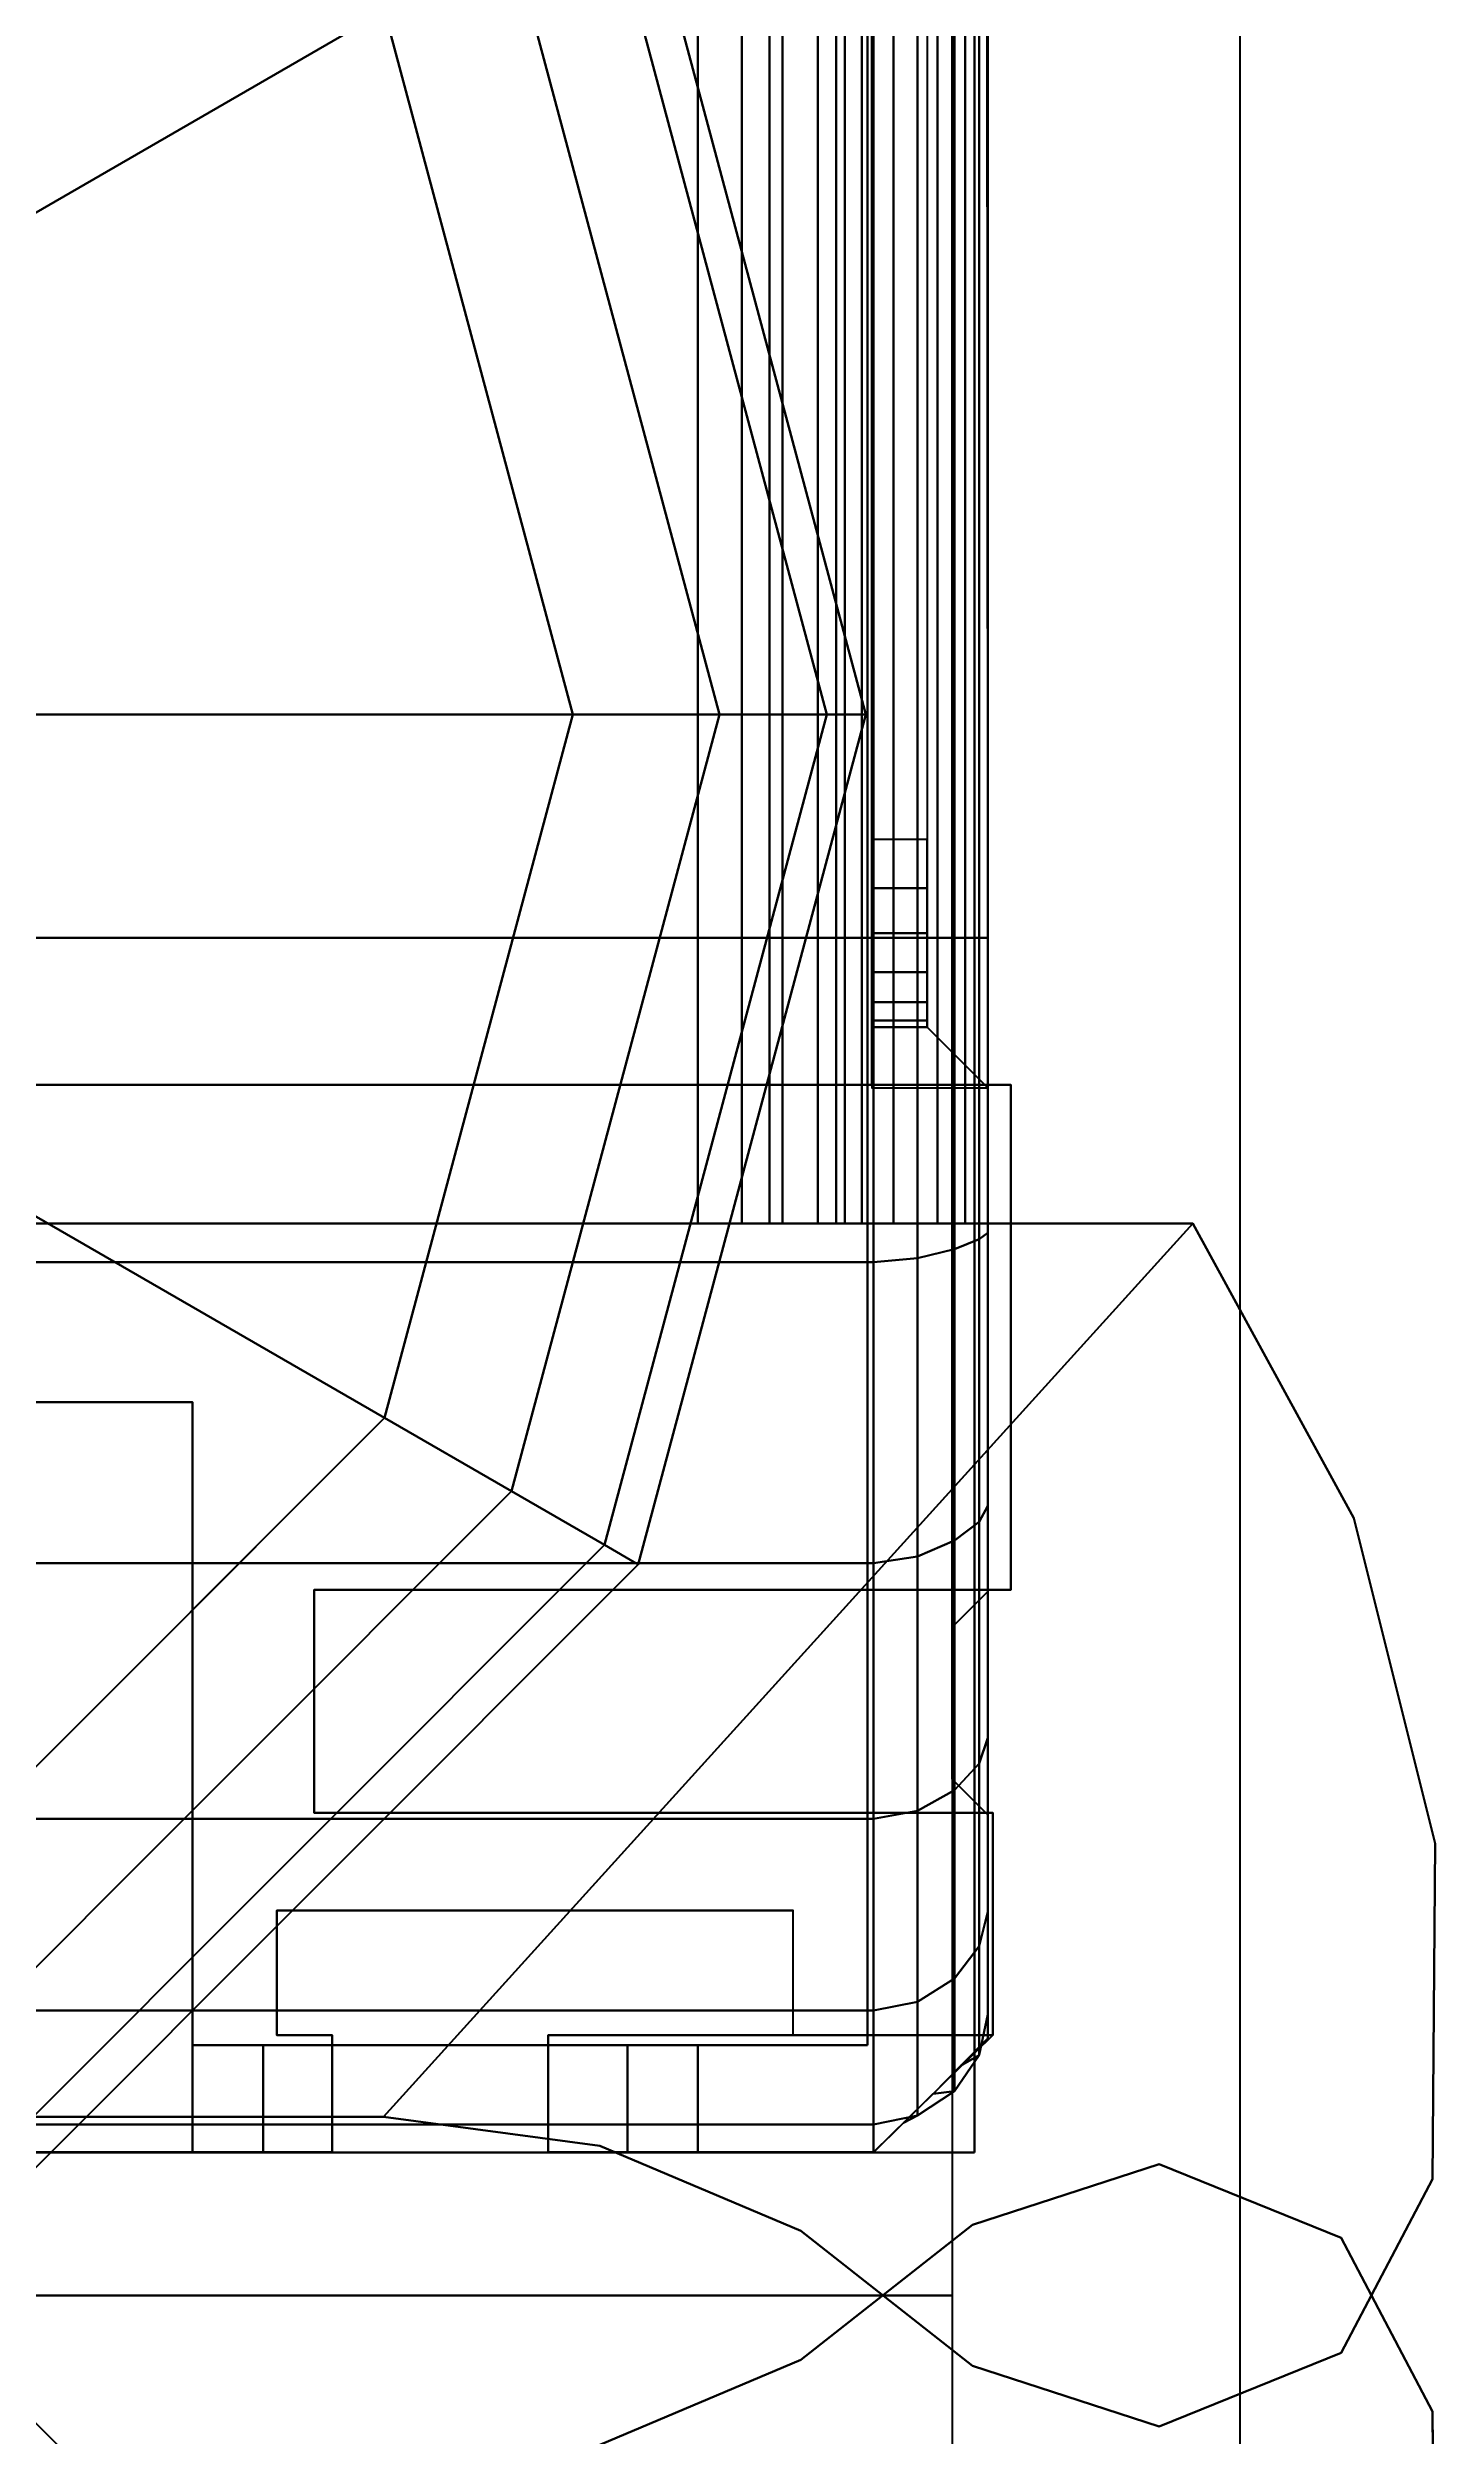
# Model space of a CAD drawing. Extents: x -170 to 1783, y -20 to 1205.
# Drawn here: x 217.832 to 218.61, y 1140.713 to 1142.048 of the extents above; entities that cross this region are included whole.
import ezdxf
from ezdxf.enums import TextEntityAlignment as Align

# ---------------------------------------------------------------- set-up
doc = ezdxf.new("R2010")
doc.units = 0
doc.header["$LTSCALE"] = 96
doc.header["$MEASUREMENT"] = 0
for name, color, linetype in [('A-FURN-3-PANEL-GLIDE', 7, 'Continuous'), ('A-FURN-3-PANEL-RACE', 7, 'Continuous'), ('A-FURN-3-PANEL-SIDE1', 7, 'Continuous'), ('A-FURN-3-PANEL-TOPCAP', 7, 'Continuous'), ('A-FURN-3-PANEL-TRIM', 7, 'Continuous'), ('A-FURN-P-PNLS', 7, 'Continuous'), ('A-WALL-EXIST_A', 7, 'Continuous'), ('I-E-WALL-DMSE_A', 7, 'Continuous'), ('MAIN_PANEL', 7, 'Continuous')]:
    doc.layers.add(name, color=color, linetype=linetype)

# ---------------------------------------------------------------- blocks, each defined once
blk = doc.blocks.new('EC-EFN-456')
at = {"layer": 'A-FURN-3-PANEL-GLIDE', "color": 20, "linetype": 'Continuous', "invisible_edges": 12}
for points in [[(0.885, 1), (0.203, 0.6063), (0.4912, 0.318)], [(0.885, 1), (0.4912, 0.318), (0.885, 0.2125)], [(0.885, 1), (0.885, 0.2125), (1.2787, 0.318)], [(0.885, 1), (1.2787, 0.318), (1.567, 0.6063)]]:
    blk.add_3dface(points, dxfattribs=at)
at = {"layer": 'A-FURN-3-PANEL-GLIDE', "color": 20, "linetype": 'Continuous'}
for points in [[(0.7837, 0.8246, 0.3285), (0.4912, 0.318, 0.3285), (0.203, 0.6063, 0.3285), (0.7096, 0.8988, 0.3285)], [(1.0604, 0.8988, 0.3285), (1.567, 0.6063, 0.3285), (1.2787, 0.318, 0.3285), (0.9862, 0.8246, 0.3285)], [(0.885, 0.7975, 0.3285), (0.885, 0.2125, 0.3285), (0.4912, 0.318, 0.3285), (0.7837, 0.8246, 0.3285)], [(0.9862, 0.8246, 0.3285), (1.2787, 0.318, 0.3285), (0.885, 0.2125, 0.3285), (0.885, 0.7975, 0.3285)], [(0.4912, 0.318, 0.3285), (0.4502, 0.2469, 0.3065), (0.1319, 0.5652, 0.3065), (0.203, 0.6063, 0.3285)], [(0.4502, 0.2469, 0.022), (0.4912, 0.318), (0.203, 0.6063), (0.1319, 0.5652, 0.022)], [(0.4502, 0.2469, 0.3065), (0.4201, 0.1948, 0.2464), (0.0798, 0.5351, 0.2464), (0.1319, 0.5652, 0.3065)], [(0.4201, 0.1948, 0.0821), (0.4502, 0.2469, 0.022), (0.1319, 0.5652, 0.022), (0.0798, 0.5351, 0.0821)], [(0.4201, 0.1948, 0.2464), (0.4091, 0.1758, 0.1642), (0.0608, 0.5241, 0.1642), (0.0798, 0.5351, 0.2464)], [(0.4091, 0.1758, 0.1642), (0.4201, 0.1948, 0.0821), (0.0798, 0.5351, 0.0821), (0.0608, 0.5241, 0.1642)], [(0.885, 0.2125, 0.3285), (0.885, 0.1304, 0.3065), (0.4502, 0.2469, 0.3065), (0.4912, 0.318, 0.3285)], [(0.885, 0.1304, 0.022), (0.885, 0.2125), (0.4912, 0.318), (0.4502, 0.2469, 0.022)], [(1.2787, 0.318, 0.3285), (1.3198, 0.2469, 0.3065), (0.885, 0.1304, 0.3065), (0.885, 0.2125, 0.3285)], [(1.3198, 0.2469, 0.022), (1.2787, 0.318), (0.885, 0.2125), (0.885, 0.1304, 0.022)], [(0.885, 0.1304, 0.3065), (0.885, 0.0703, 0.2464), (0.4201, 0.1948, 0.2464), (0.4502, 0.2469, 0.3065)], [(0.885, 0.0703, 0.0821), (0.885, 0.1304, 0.022), (0.4502, 0.2469, 0.022), (0.4201, 0.1948, 0.0821)], [(1.3198, 0.2469, 0.3065), (1.3499, 0.1948, 0.2464), (0.885, 0.0703, 0.2464), (0.885, 0.1304, 0.3065)], [(1.3499, 0.1948, 0.0821), (1.3198, 0.2469, 0.022), (0.885, 0.1304, 0.022), (0.885, 0.0703, 0.0821)], [(0.885, 0.0703, 0.2464), (0.885, 0.0483, 0.1642), (0.4091, 0.1758, 0.1642), (0.4201, 0.1948, 0.2464)], [(0.885, 0.0483, 0.1642), (0.885, 0.0703, 0.0821), (0.4201, 0.1948, 0.0821), (0.4091, 0.1758, 0.1642)], [(1.3499, 0.1948, 0.2464), (1.3609, 0.1758, 0.1642), (0.885, 0.0483, 0.1642), (0.885, 0.0703, 0.2464)], [(1.3609, 0.1758, 0.1642), (1.3499, 0.1948, 0.0821), (0.885, 0.0703, 0.0821), (0.885, 0.0483, 0.1642)]]:
    blk.add_3dface(points, dxfattribs=at)
at = {"layer": 'A-FURN-3-PANEL-RACE', "color": 40, "linetype": 'Continuous'}
for points, invisible_edges in [([(0.5, 0.7375, 0.4563), (2.098, 0.7375, 0.4563), (47.5, 0.4255, 0.4563), (0.5, 0.4255, 0.4563)], 6), ([(0.5, 0.7375, 0.3963), (0.5, 0.4255, 0.3963), (47.5, 0.4255, 0.3963), (2.098, 0.7375, 0.3963)], 6), ([(0.5, 0.4255, 0.3963), (0.08, 0.4255, 0.3963), (0.08, -0.0125, 0.3963), (47.92, -0.0125, 0.3963)], 8), ([(0.08, 0.386, 1.7894), (0.08, 0.1819, 1.4986), (0.08, 0.4255, 0.3963), (0.08, 0.4255, 1.7894)], 2), ([(0.08, 0.4255, 0.3963), (0.14, 0.4255, 0.4563), (0.14, 0.4255, 1.7894), (0.08, 0.4255, 1.7894)], 1), ([(0.08, 0.1819, 1.4986), (0.08, 0.1425, 1.4986), (0.08, -0.0125, 0.3963), (0.08, 0.4255, 0.3963)], 10), ([(0.5, 0.4255, 0.3963), (0.5, 0.4255, 0.4563), (0.14, 0.4255, 0.4563), (0.08, 0.4255, 0.3963)], 4), ([(0.08, 0.4255, 3.245), (0.08, 0.4255, 3.515), (0.08, -0.0125, 3.515), (0.08, 0.1425, 3.1951)], 4), ([(0.14, 0.4255, 3.515), (0.14, 0.0475, 3.515), (0.08, -0.0125, 3.515), (0.08, 0.4255, 3.515)], 2), ([(0.5, 0.4255, 0.4563), (47.86, 0.0475, 0.4563), (0.14, 0.0475, 0.4563), (0.14, 0.4255, 0.4563)], 1), ([(0.14, 0.4255, 1.7894), (0.14, 0.4255, 0.4563), (0.14, 0.1819, 1.4986), (0.14, 0.386, 1.7894)], 2), ([(0.14, 0.4255, 0.4563), (0.14, 0.0475, 0.4563), (0.14, 0.1425, 1.4986), (0.14, 0.1819, 1.4986)], 10), ([(0.14, 0.1425, 3.1951), (0.14, 0.0475, 3.515), (0.14, 0.4255, 3.515), (0.14, 0.4255, 3.245)], 1), ([(47.5, 0.4255, 0.3963), (0.5, 0.4255, 0.3963), (47.92, -0.0125, 0.3963), (47.92, 0.4255, 0.3963)], 3), ([(47.5, 0.4255, 0.4563), (47.86, 0.4255, 0.4563), (47.86, 0.0475, 0.4563), (0.5, 0.4255, 0.4563)], 12), ([(0.08, 0.1425, 3.1951), (0.08, -0.0125, 3.515), (0.08, -0.0125, 0.3963), (0.08, 0.1425, 1.4986)], 5), ([(0.14, 0.0475, 0.4563), (0.14, 0.0475, 3.515), (0.14, 0.1425, 3.1951), (0.14, 0.1425, 1.4986)], 10), ([(0.6, 0.1425, 4.1797), (0.6, 0.1425, 4.2397), (0.6, 0.1024, 4.2344), (0.6, 0.1179, 4.1764)], 4), ([(0.6, 0.1179, 4.1764), (0.6, 0.1024, 4.2344), (0.6, 0.065, 4.2189), (0.6, 0.095, 4.1669)], 5), ([(0.6, 0.095, 4.1669), (0.6, 0.065, 4.2189), (0.6, 0.0329, 4.1943), (0.6, 0.0753, 4.1519)], 5), ([(0.6, 0.0753, 4.1519), (0.6, 0.0329, 4.1943), (0.6, 0.0082, 4.1622), (0.6, 0.0602, 4.1322)], 5), ([(0.6, 0.0602, 4.1322), (0.6, 0.0082, 4.1622), (0.6, -0.0072, 4.1248), (0.6, 0.0507, 4.1093)], 5), ([(0.14, 0.0475, 3.515), (0.6, 0.0475, 3.515), (0.6, -0.0125, 3.515), (0.08, -0.0125, 3.515)], 8), ([(0.14, 0.0475, 0.4563), (47.86, 0.0475, 0.4563), (47.86, 0.0475, 3.515), (0.14, 0.0475, 3.515)], 4), ([(0.6, 0.0507, 4.1093), (0.6, -0.0072, 4.1248), (0.6, -0.0125, 4.0847), (0.6, 0.0475, 4.0847)], 5), ([(0.6, 0.0475, 3.515), (47.4, 0.0475, 3.515), (47.4, 0.0475, 4.0847), (0.6, 0.0475, 4.0847)], 1), ([(0.6, 0.0475, 3.515), (0.6, 0.0475, 4.0847), (0.6, -0.0125, 4.0847), (0.6, -0.0125, 3.515)], 2), ([(47.92, -0.0125, 3.515), (47.92, -0.0125, 0.3963), (0.08, -0.0125, 0.3963), (0.08, -0.0125, 3.515)], 8), ([(47.4, -0.0125, 4.0847), (47.4, -0.0125, 3.515), (0.6, -0.0125, 3.515), (0.6, -0.0125, 4.0847)], 2)]:
    blk.add_3dface(points, dxfattribs=dict(at, invisible_edges=invisible_edges))
for points in [[(0.5, 0.7375, 0.3963), (0.5, 0.7375, 0.4563), (0.5, 0.4255, 0.4563), (0.5, 0.4255, 0.3963)], [(0.08, 0.4255, 1.7894), (0.14, 0.4255, 1.7894), (0.14, 0.386, 1.7894), (0.08, 0.386, 1.7894)], [(0.14, 0.4255, 3.245), (0.14, 0.4255, 3.515), (0.08, 0.4255, 3.515), (0.08, 0.4255, 3.245)], [(0.14, 0.1425, 3.1951), (0.14, 0.4255, 3.245), (0.08, 0.4255, 3.245), (0.08, 0.1425, 3.1951)], [(0.08, 0.386, 1.7894), (0.14, 0.386, 1.7894), (0.14, 0.1819, 1.4986), (0.08, 0.1819, 1.4986)], [(0.08, 0.1819, 1.4986), (0.14, 0.1819, 1.4986), (0.14, 0.1425, 1.4986), (0.08, 0.1425, 1.4986)], [(0.14, 0.1425, 1.4986), (0.14, 0.1425, 3.1951), (0.08, 0.1425, 3.1951), (0.08, 0.1425, 1.4986)], [(47.4, 0.1425, 4.1797), (47.4, 0.1425, 4.2397), (0.6, 0.1425, 4.2397), (0.6, 0.1425, 4.1797)], [(47.4, 0.1425, 4.2397), (47.4, 0.1024, 4.2344), (0.6, 0.1024, 4.2344), (0.6, 0.1425, 4.2397)], [(0.6, 0.1425, 4.1797), (0.6, 0.1179, 4.1764), (47.4, 0.1179, 4.1764), (47.4, 0.1425, 4.1797)], [(0.6, 0.1179, 4.1764), (0.6, 0.095, 4.1669), (47.4, 0.095, 4.1669), (47.4, 0.1179, 4.1764)], [(47.4, 0.1024, 4.2344), (47.4, 0.065, 4.2189), (0.6, 0.065, 4.2189), (0.6, 0.1024, 4.2344)], [(0.6, 0.095, 4.1669), (0.6, 0.0753, 4.1519), (47.4, 0.0753, 4.1519), (47.4, 0.095, 4.1669)], [(0.6, 0.0753, 4.1519), (0.6, 0.0602, 4.1322), (47.4, 0.0602, 4.1322), (47.4, 0.0753, 4.1519)], [(47.4, 0.065, 4.2189), (47.4, 0.0329, 4.1943), (0.6, 0.0329, 4.1943), (0.6, 0.065, 4.2189)], [(0.6, 0.0602, 4.1322), (0.6, 0.0507, 4.1093), (47.4, 0.0507, 4.1093), (47.4, 0.0602, 4.1322)], [(0.6, 0.0507, 4.1093), (0.6, 0.0475, 4.0847), (47.4, 0.0475, 4.0847), (47.4, 0.0507, 4.1093)], [(47.4, 0.0329, 4.1943), (47.4, 0.0082, 4.1622), (0.6, 0.0082, 4.1622), (0.6, 0.0329, 4.1943)], [(47.4, 0.0082, 4.1622), (47.4, -0.0072, 4.1248), (0.6, -0.0072, 4.1248), (0.6, 0.0082, 4.1622)], [(47.4, -0.0072, 4.1248), (47.4, -0.0125, 4.0847), (0.6, -0.0125, 4.0847), (0.6, -0.0072, 4.1248)]]:
    blk.add_3dface(points, dxfattribs=at)
at = {"layer": 'A-FURN-3-PANEL-SIDE1', "color": 7, "linetype": 'Continuous'}
for points in [[(47.3224, 1.955, 55.7401), (47.3228, 0.045, 55.7401), (0.6776, 0.045, 55.7401), (0.6776, 1.955, 55.7401)], [(0.6776, 0.045, 4.2397), (0.6776, 1.955, 4.2397), (0.6776, 1.955, 55.7401), (0.6776, 0.045, 55.7401)], [(47.3224, 0.045, 4.2397), (47.3224, 1.955, 4.2397), (0.6776, 1.955, 4.2397), (0.6776, 0.045, 4.2397)], [(47.3228, 0.045, 55.7401), (47.3224, 0.045, 4.2397), (0.6776, 0.045, 4.2397), (0.6776, 0.045, 55.7401)]]:
    blk.add_3dface(points, dxfattribs=at)
at = {"layer": 'A-FURN-3-PANEL-TOPCAP', "color": 60, "linetype": 'Continuous'}
for points, invisible_edges in [([(0.1285, -0.0047, 55.635), (0.144, -0.02, 55.635), (0.144, 2.02, 55.635), (0.1285, 2.0047, 55.635)], 10), ([(0.144, -0.02, 55.635), (0.269, -0.02, 55.635), (0.269, 2.02, 55.635), (0.144, 2.02, 55.635)], 10), ([(0.289, 2, 55.635), (0.269, 2.02, 55.635), (0.269, -0.02, 55.635), (0.289, 0, 55.635)], 10), ([(0.394, 2.02, 55.635), (0.3741, 2, 55.635), (0.3741, 0, 55.635), (0.394, -0.02, 55.635)], 10), ([(0.676, 2.02, 55.635), (0.394, 2.02, 55.635), (0.394, -0.02, 55.635), (0.676, -0.02, 55.635)], 10), ([(0.1285, 2.0047, 55.635), (0.1129, 1.9894, 55.635), (0.1129, 0.0106, 55.635), (0.1285, -0.0047, 55.635)], 10), ([(0.0965, 0.0273, 55.635), (0.1129, 0.0106, 55.635), (0.1129, 1.9894, 55.635), (0.0965, 1.9727, 55.635)], 10), ([(0.289, 0, 55.635), (0.3741, 0, 55.635), (0.3741, 2, 55.635), (0.289, 2, 55.635)], 10), ([(0.0965, 1.9727, 55.635), (0.08, 1.956, 55.635), (0.08, 0.044, 55.635), (0.0965, 0.0273, 55.635)], 8), ([(0.815, 0.045, 55.7401), (0.815, -0.02, 55.7741), (47.185, 0.014, 55.7401), (47.185, 0.045, 55.7401)], 1), ([(0.676, -0.02, 55.635), (0.6807, -0.02, 55.671), (0.7136, 0.014, 55.6622), (0.71, 0.014, 55.635)], 2), ([(0.6807, -0.02, 55.671), (0.6946, -0.02, 55.7045), (0.724, 0.014, 55.6875), (0.7136, 0.014, 55.6622)], 10), ([(0.6946, -0.02, 55.7045), (0.7167, -0.02, 55.7333), (0.7407, 0.014, 55.7093), (0.724, 0.014, 55.6875)], 10), ([(0.7167, -0.02, 55.7333), (0.7455, -0.02, 55.7554), (0.7625, 0.014, 55.726), (0.7407, 0.014, 55.7093)], 10), ([(0.7455, -0.02, 55.7554), (0.779, -0.02, 55.7693), (0.7878, 0.014, 55.7365), (0.7625, 0.014, 55.726)], 10), ([(0.779, -0.02, 55.7693), (0.815, -0.02, 55.7741), (0.815, 0.014, 55.7401), (0.7878, 0.014, 55.7365)], 10), ([(47.185, -0.02, 55.7741), (47.185, 0.014, 55.7401), (0.815, 0.014, 55.7401), (0.815, -0.02, 55.7741)], 5), ([(0.269, -0.02, 55.635), (0.2783, -0.02, 55.7687), (0.2976, 0, 55.7635), (0.289, 0, 55.635)], 2), ([(0.2783, -0.02, 55.7687), (0.3232, -0.02, 55.8949), (0.3405, 0, 55.8849), (0.2976, 0, 55.7635)], 10), ([(0.289, 0, 55.635), (0.2976, 0, 55.7635), (0.3798, 0, 55.7415), (0.3741, 0, 55.635)], 2), ([(0.2976, 0, 55.7635), (0.3405, 0, 55.8849), (0.4142, 0, 55.8424), (0.3798, 0, 55.7415)], 10), ([(0.3232, -0.02, 55.8949), (0.4005, -0.02, 56.0044), (0.4146, 0, 55.9903), (0.3405, 0, 55.8849)], 10), ([(0.3405, 0, 55.8849), (0.4146, 0, 55.9903), (0.4748, 0, 55.9301), (0.4142, 0, 55.8424)], 10), ([(0.3741, 0, 55.635), (0.3798, 0, 55.7415), (0.399, -0.02, 55.7363), (0.394, -0.02, 55.635)], 2), ([(0.3798, 0, 55.7415), (0.4142, 0, 55.8424), (0.4315, -0.02, 55.8323), (0.399, -0.02, 55.7363)], 10), ([(0.4005, -0.02, 56.0044), (0.5044, -0.02, 56.0891), (0.5144, 0, 56.0717), (0.4146, 0, 55.9903)], 10), ([(0.4142, 0, 55.8424), (0.4748, 0, 55.9301), (0.4889, -0.02, 55.9159), (0.4315, -0.02, 55.8323)], 10), ([(0.4146, 0, 55.9903), (0.5144, 0, 56.0717), (0.5569, 0, 55.9981), (0.4748, 0, 55.9301)], 10), ([(0.4748, 0, 55.9301), (0.5569, 0, 55.9981), (0.5669, -0.02, 55.9807), (0.4889, -0.02, 55.9159)], 10), ([(0.5044, -0.02, 56.0891), (0.6273, -0.02, 56.1426), (0.6324, 0, 56.1232), (0.5144, 0, 56.0717)], 10), ([(0.5144, 0, 56.0717), (0.6324, 0, 56.1232), (0.6544, 0, 56.0411), (0.5569, 0, 55.9981)], 10), ([(0.5569, 0, 55.9981), (0.6544, 0, 56.0411), (0.6596, -0.02, 56.0218), (0.5669, -0.02, 55.9807)], 10), ([(0.6273, -0.02, 56.1426), (0.76, -0.02, 56.161), (0.76, 0, 56.141), (0.6324, 0, 56.1232)], 10), ([(0.6324, 0, 56.1232), (0.76, 0, 56.141), (0.76, 0, 56.056), (0.6544, 0, 56.0411)], 10), ([(0.6544, 0, 56.0411), (0.76, 0, 56.056), (0.76, -0.02, 56.036), (0.6596, -0.02, 56.0218)], 10), ([(0.76, -0.02, 56.161), (47.24, -0.02, 56.161), (47.24, 0, 56.141), (0.76, 0, 56.141)], 10), ([(47.24, 0, 56.056), (0.76, 0, 56.056), (0.76, 0, 56.141), (47.24, 0, 56.141)], 10), ([(0.76, 0, 56.056), (47.24, 0, 56.056), (47.24, -0.02, 56.036), (0.76, -0.02, 56.036)], 10), ([(0.144, -0.02, 55.635), (0.1575, -0.02, 55.8011), (0.2783, -0.02, 55.7687), (0.269, -0.02, 55.635)], 2), ([(0.1575, -0.02, 55.8011), (0.2149, -0.02, 55.9575), (0.3232, -0.02, 55.8949), (0.2783, -0.02, 55.7687)], 10), ([(0.2149, -0.02, 55.9575), (0.3121, -0.02, 56.0929), (0.4005, -0.02, 56.0044), (0.3232, -0.02, 55.8949)], 10), ([(0.3121, -0.02, 56.0929), (0.4419, -0.02, 56.1974), (0.5044, -0.02, 56.0891), (0.4005, -0.02, 56.0044)], 10), ([(0.6807, -0.02, 55.671), (0.676, -0.02, 55.635), (0.394, -0.02, 55.635), (0.399, -0.02, 55.7363)], 8), ([(0.6946, -0.02, 55.7045), (0.6807, -0.02, 55.671), (0.399, -0.02, 55.7363), (0.4315, -0.02, 55.8323)], 10), ([(0.4315, -0.02, 55.8323), (0.4889, -0.02, 55.9159), (0.7167, -0.02, 55.7333), (0.6946, -0.02, 55.7045)], 10), ([(0.4419, -0.02, 56.1974), (0.5949, -0.02, 56.2633), (0.6273, -0.02, 56.1426), (0.5044, -0.02, 56.0891)], 10), ([(0.7455, -0.02, 55.7554), (0.7167, -0.02, 55.7333), (0.4889, -0.02, 55.9159), (0.5669, -0.02, 55.9807)], 10), ([(0.5669, -0.02, 55.9807), (0.6596, -0.02, 56.0218), (0.779, -0.02, 55.7693), (0.7455, -0.02, 55.7554)], 10), ([(0.5949, -0.02, 56.2633), (0.76, -0.02, 56.286), (0.76, -0.02, 56.161), (0.6273, -0.02, 56.1426)], 10), ([(0.815, -0.02, 55.7741), (0.779, -0.02, 55.7693), (0.6596, -0.02, 56.0218), (0.76, -0.02, 56.036)], 10), ([(0.76, -0.02, 56.161), (0.76, -0.02, 56.286), (47.24, -0.02, 56.286), (47.24, -0.02, 56.161)], 5), ([(47.185, -0.02, 55.7741), (0.815, -0.02, 55.7741), (0.76, -0.02, 56.036), (47.24, -0.02, 56.036)], 10)]:
    blk.add_3dface(points, dxfattribs=dict(at, invisible_edges=invisible_edges))
for points in [[(0.0957, 0.044, 55.8177), (0.08, 0.044, 55.635), (0.08, 1.956, 55.635), (0.0957, 1.956, 55.8177)], [(0.1595, 0.044, 55.9895), (0.0957, 0.044, 55.8177), (0.0957, 1.956, 55.8177), (0.1595, 1.956, 55.9895)], [(0.2668, 0.044, 56.1382), (0.1595, 0.044, 55.9895), (0.1595, 1.956, 55.9895), (0.2668, 1.956, 56.1382)], [(0.4099, 0.044, 56.2528), (0.2668, 0.044, 56.1382), (0.2668, 1.956, 56.1382), (0.4099, 1.956, 56.2528)], [(0.5783, 0.044, 56.3252), (0.4099, 0.044, 56.2528), (0.4099, 1.956, 56.2528), (0.5783, 1.956, 56.3252)], [(0.76, 0.044, 56.35), (0.5783, 0.044, 56.3252), (0.5783, 1.956, 56.3252), (0.76, 1.956, 56.35)], [(0.76, 0.044, 56.35), (0.76, 1.956, 56.35), (47.24, 1.956, 56.35), (47.24, 0.044, 56.35)], [(0.0965, 0.0273, 55.635), (0.08, 0.044, 55.635), (0.0957, 0.044, 55.8177), (0.1006, 0.0195, 55.8155)], [(0.1006, 0.0195, 55.8155), (0.0957, 0.044, 55.8177), (0.1595, 0.044, 55.9895), (0.1644, 0.0195, 55.9859)], [(0.1644, 0.0195, 55.9859), (0.1595, 0.044, 55.9895), (0.2668, 0.044, 56.1382), (0.2713, 0.0195, 56.1337)], [(0.2713, 0.0195, 56.1337), (0.2668, 0.044, 56.1382), (0.4099, 0.044, 56.2528), (0.4136, 0.0195, 56.248)], [(0.4136, 0.0195, 56.248), (0.4099, 0.044, 56.2528), (0.5783, 0.044, 56.3252), (0.5806, 0.0195, 56.3203)], [(0.5806, 0.0195, 56.3203), (0.5783, 0.044, 56.3252), (0.76, 0.044, 56.35), (0.76, 0.0195, 56.3451)], [(0.71, 0.045, 55.635), (0.676, 0.045, 55.635), (0.676, -0.02, 55.635), (0.71, 0.014, 55.635)], [(0.7136, 0.045, 55.6622), (0.71, 0.045, 55.635), (0.71, 0.014, 55.635), (0.7136, 0.014, 55.6622)], [(0.724, 0.045, 55.6875), (0.7136, 0.045, 55.6622), (0.7136, 0.014, 55.6622), (0.724, 0.014, 55.6875)], [(0.7407, 0.045, 55.7093), (0.724, 0.045, 55.6875), (0.724, 0.014, 55.6875), (0.7407, 0.014, 55.7093)], [(0.7625, 0.045, 55.726), (0.7407, 0.045, 55.7093), (0.7407, 0.014, 55.7093), (0.7625, 0.014, 55.726)], [(0.76, 0.0195, 56.3451), (0.76, 0.044, 56.35), (47.24, 0.044, 56.35), (47.24, 0.0195, 56.3451)], [(0.7878, 0.045, 55.7365), (0.7625, 0.045, 55.726), (0.7625, 0.014, 55.726), (0.7878, 0.014, 55.7365)], [(0.815, 0.045, 55.7401), (0.7878, 0.045, 55.7365), (0.7878, 0.014, 55.7365), (0.815, 0.014, 55.7401)], [(0.1129, 0.0106, 55.635), (0.0965, 0.0273, 55.635), (0.1006, 0.0195, 55.8155), (0.1143, -0.0013, 55.8104)], [(0.1143, -0.0013, 55.8104), (0.1006, 0.0195, 55.8155), (0.1644, 0.0195, 55.9859), (0.1774, -0.0013, 55.977)], [(0.1774, -0.0013, 55.977), (0.1644, 0.0195, 55.9859), (0.2713, 0.0195, 56.1337), (0.2828, -0.0013, 56.1222)], [(0.2828, -0.0013, 56.1222), (0.2713, 0.0195, 56.1337), (0.4136, 0.0195, 56.248), (0.4225, -0.0013, 56.2349)], [(0.4225, -0.0013, 56.2349), (0.4136, 0.0195, 56.248), (0.5806, 0.0195, 56.3203), (0.5856, -0.0013, 56.3065)], [(0.5856, -0.0013, 56.3065), (0.5806, 0.0195, 56.3203), (0.76, 0.0195, 56.3451), (0.76, -0.0013, 56.3313)], [(0.76, -0.0013, 56.3313), (0.76, 0.0195, 56.3451), (47.24, 0.0195, 56.3451), (47.24, -0.0013, 56.3313)], [(0.1285, -0.0047, 55.635), (0.1129, 0.0106, 55.635), (0.1143, -0.0013, 55.8104), (0.1344, -0.0151, 55.8048)], [(0.1344, -0.0151, 55.8048), (0.1143, -0.0013, 55.8104), (0.1774, -0.0013, 55.977), (0.1955, -0.0151, 55.9663)], [(0.144, -0.02, 55.635), (0.1285, -0.0047, 55.635), (0.1344, -0.0151, 55.8048), (0.1575, -0.02, 55.8011)], [(0.1955, -0.0151, 55.9663), (0.1774, -0.0013, 55.977), (0.2828, -0.0013, 56.1222), (0.2978, -0.0151, 56.1072)], [(0.2978, -0.0151, 56.1072), (0.2828, -0.0013, 56.1222), (0.4225, -0.0013, 56.2349), (0.4331, -0.0151, 56.2168)], [(0.4331, -0.0151, 56.2168), (0.4225, -0.0013, 56.2349), (0.5856, -0.0013, 56.3065), (0.5913, -0.0151, 56.2864)], [(0.5913, -0.0151, 56.2864), (0.5856, -0.0013, 56.3065), (0.76, -0.0013, 56.3313), (0.76, -0.0151, 56.3105)], [(0.76, -0.0151, 56.3105), (0.76, -0.0013, 56.3313), (47.24, -0.0013, 56.3313), (47.24, -0.0151, 56.3105)], [(0.1575, -0.02, 55.8011), (0.1344, -0.0151, 55.8048), (0.1955, -0.0151, 55.9663), (0.2149, -0.02, 55.9575)], [(0.2149, -0.02, 55.9575), (0.1955, -0.0151, 55.9663), (0.2978, -0.0151, 56.1072), (0.3121, -0.02, 56.0929)], [(0.3121, -0.02, 56.0929), (0.2978, -0.0151, 56.1072), (0.4331, -0.0151, 56.2168), (0.4419, -0.02, 56.1974)], [(0.4419, -0.02, 56.1974), (0.4331, -0.0151, 56.2168), (0.5913, -0.0151, 56.2864), (0.5949, -0.02, 56.2633)], [(0.5949, -0.02, 56.2633), (0.5913, -0.0151, 56.2864), (0.76, -0.0151, 56.3105), (0.76, -0.02, 56.286)], [(0.76, -0.02, 56.286), (0.76, -0.0151, 56.3105), (47.24, -0.0151, 56.3105), (47.24, -0.02, 56.286)]]:
    blk.add_3dface(points, dxfattribs=at)
at = {"layer": 'A-FURN-3-PANEL-TRIM', "color": 60, "linetype": 'Continuous'}
for points, invisible_edges in [([(0.395, 2.0328, 55.635), (0.6776, 2.0328, 55.635), (0.6776, -0.0328, 55.635), (0.395, -0.0328, 55.635)], 8), ([(0.6, -0.1348, 3.5747), (0.6, 1.6815, 3.5747), (0.1, 1.6815, 3.5747), (0.1, 0.3185, 3.5747)], 10), ([(0.6, -0.1348, 4.2397), (0.1, 0.3185, 4.2397), (0.1, 1.6815, 4.2397), (0.6, 1.6815, 4.2397)], 5), ([(0.1457, 0.3473, 55.635), (0.0802, 0.3473, 55.635), (0.0802, 1.6527, 55.635), (0.1457, 1.6527, 55.635)], 8), ([(0.2701, 1.6426, 55.635), (0.395, 1.6426, 55.635), (0.395, 0.3574, 55.635), (0.2701, 0.3574, 55.635)], 10), ([(0.1457, 1.6218, 55.635), (0.2155, 1.6218, 55.635), (0.2155, 0.3782, 55.635), (0.1457, 0.3782, 55.635)], 10), ([(0.0361, 0.0847, 3.5747), (0.6, -0.1348, 3.5747), (0.1, 0.3185, 3.5747), (0.0837, 0.1973, 3.5747)], 3), ([(0.0361, 0.0847, 4.2397), (0.0837, 0.1973, 4.2397), (0.1, 0.3185, 4.2397), (0.6, -0.1348, 4.2397)], 12), ([(0.0361, 0.0847, 3.8013), (0.0837, 0.1973, 3.8013), (0.1, 0.3185, 3.8013), (0.6, -0.1348, 3.8013)], 12), ([(0.0361, 0.0847, 4.013), (0.6, -0.1348, 4.013), (0.1, 0.3185, 4.013), (0.0837, 0.1973, 4.013)], 3), ([(-0.0735, -0.1159, 3.5747), (0.6, -0.1348, 3.5747), (0.0361, 0.0847, 3.5747), (-0.0395, -0.0114, 3.5747)], 3), ([(-0.0735, -0.1159, 4.2397), (-0.0395, -0.0114, 4.2397), (0.0361, 0.0847, 4.2397), (0.6, -0.1348, 4.2397)], 12), ([(-0.0735, -0.1159, 3.8013), (-0.0395, -0.0114, 3.8013), (0.0361, 0.0847, 3.8013), (0.6, -0.1348, 3.8013)], 12), ([(-0.0735, -0.1159, 4.013), (0.6, -0.1348, 4.013), (0.0361, 0.0847, 4.013), (-0.0395, -0.0114, 4.013)], 3), ([(0.2155, 0.0891, 4.2397), (0.2155, 0.0891, 55.635), (0.1457, 0.0891, 55.635), (0.1457, 0.0891, 4.2397)], 2), ([(0.1457, -0.0228, 55.635), (0.1457, 0.0891, 55.635), (0.2155, 0.0891, 55.635), (0.2701, -0.0228, 55.635)], 6), ([(0.065, -0.269, 3.5747), (0.6, -0.1348, 3.5747), (-0.0735, -0.1159, 3.5747), (-0.0322, -0.2178, 3.5747)], 3), ([(0.065, -0.269, 4.2397), (-0.0322, -0.2178, 4.2397), (-0.0735, -0.1159, 4.2397), (0.6, -0.1348, 4.2397)], 12), ([(0.065, -0.269, 3.8013), (-0.0322, -0.2178, 3.8013), (-0.0735, -0.1159, 3.8013), (0.6, -0.1348, 3.8013)], 12), ([(0.065, -0.269, 4.013), (0.6, -0.1348, 4.013), (-0.0735, -0.1159, 4.013), (-0.0322, -0.2178, 4.013)], 3), ([(0.4351, -0.2249, 3.5747), (0.6, -0.1348, 3.5747), (0.065, -0.269, 3.5747), (0.2529, -0.2706, 3.5747)], 2), ([(0.4351, -0.2249, 4.2397), (0.2529, -0.2706, 4.2397), (0.065, -0.269, 4.2397), (0.6, -0.1348, 4.2397)], 4), ([(0.4351, -0.2249, 3.8013), (0.2529, -0.2706, 3.8013), (0.065, -0.269, 3.8013), (0.6, -0.1348, 3.8013)], 4), ([(0.4351, -0.2249, 4.013), (0.6, -0.1348, 4.013), (0.065, -0.269, 4.013), (0.2529, -0.2706, 4.013)], 2)]:
    blk.add_3dface(points, dxfattribs=dict(at, invisible_edges=invisible_edges))
for points in [[(0.1, 0.3185, 4.2397), (0.1, 0.3185, 3.5747), (0.1, 1.6815, 3.5747), (0.1, 1.6815, 4.2397)], [(0.6, 1.6815, 3.5747), (0.6, -0.1348, 3.5747), (0.6, -0.1348, 4.2397), (0.6, 1.6815, 4.2397)], [(0.0802, 0.3473, 55.635), (0.0802, 0.3473, 4.2397), (0.0802, 1.6527, 4.2397), (0.0802, 1.6527, 55.635)], [(0.1457, 0.3473, 55.635), (0.1457, 0.3782, 55.635), (0.1457, 0.3782, 4.2397), (0.1457, 0.3473, 4.2397)], [(0.1457, 0.3782, 4.2397), (0.1457, 0.3782, 55.635), (0.2155, 0.3782, 55.635), (0.2155, 0.3782, 4.2397)], [(0.2155, 0.3782, 55.635), (0.2155, 0.0891, 55.635), (0.2155, 0.0891, 4.2397), (0.2155, 0.3782, 4.2397)], [(0.0802, 0.3473, 4.2397), (0.0802, 0.3473, 55.635), (0.1457, 0.3473, 55.635), (0.1457, 0.3473, 4.2397)], [(0.2701, 0.3574, 4.2397), (0.2701, 0.3574, 55.635), (0.395, 0.3574, 55.635), (0.395, 0.3574, 4.2397)], [(0.2701, -0.0228, 55.635), (0.2701, 0.3574, 55.635), (0.2701, 0.3574, 4.2397), (0.2701, -0.0228, 4.2397)], [(0.395, 0.3574, 55.635), (0.395, -0.0328, 55.635), (0.395, -0.0328, 4.2397), (0.395, 0.3574, 4.2397)], [(0.0837, 0.1973, 4.013), (0.1, 0.3185, 4.013), (0.1, 0.3185, 4.2397), (0.0837, 0.1973, 4.2397)], [(0.0837, 0.1973, 3.5747), (0.1, 0.3185, 3.5747), (0.1, 0.3185, 3.8013), (0.0837, 0.1973, 3.8013)], [(0.6, -0.1348, 3.8013), (0.1, 0.3185, 3.8013), (0.1, 0.3185, 4.013), (0.6, -0.1348, 4.013)], [(0.0802, 0.2263, 55.635), (0.0802, 0.044, 55.635), (0.0802, 0.044, 4.2397), (0.0802, 0.2263, 4.2397)], [(0.1457, 0.2263, 4.2397), (0.1457, 0.2263, 55.635), (0.0802, 0.2263, 55.635), (0.0802, 0.2263, 4.2397)], [(0.0802, 0.044, 55.635), (0.0802, 0.2263, 55.635), (0.1457, 0.2263, 55.635), (0.1457, -0.0228, 55.635)], [(0.1457, 0.0891, 55.635), (0.1457, 0.2263, 55.635), (0.1457, 0.2263, 4.2397), (0.1457, 0.0891, 4.2397)], [(0.0361, 0.0847, 4.013), (0.0837, 0.1973, 4.013), (0.0837, 0.1973, 4.2397), (0.0361, 0.0847, 4.2397)], [(0.0361, 0.0847, 3.5747), (0.0837, 0.1973, 3.5747), (0.0837, 0.1973, 3.8013), (0.0361, 0.0847, 3.8013)], [(-0.0395, -0.0114, 4.013), (0.0361, 0.0847, 4.013), (0.0361, 0.0847, 4.2397), (-0.0395, -0.0114, 4.2397)], [(-0.0395, -0.0114, 3.5747), (0.0361, 0.0847, 3.5747), (0.0361, 0.0847, 3.8013), (-0.0395, -0.0114, 3.8013)], [(0.0802, 0.044, 4.2397), (0.0802, 0.044, 55.635), (0.1457, -0.0228, 55.635), (0.1457, -0.0228, 4.2397)], [(0.6776, 0.045, 4.2397), (0.6776, -0.0328, 4.2397), (0.6776, -0.0328, 55.635), (0.6776, 0.045, 55.635)], [(-0.0735, -0.1159, 4.013), (-0.0395, -0.0114, 4.013), (-0.0395, -0.0114, 4.2397), (-0.0735, -0.1159, 4.2397)], [(-0.0735, -0.1159, 3.5747), (-0.0395, -0.0114, 3.5747), (-0.0395, -0.0114, 3.8013), (-0.0735, -0.1159, 3.8013)], [(0.1457, -0.0228, 4.2397), (0.1457, -0.0228, 55.635), (0.2701, -0.0228, 55.635), (0.2701, -0.0228, 4.2397)], [(0.395, -0.0328, 4.2397), (0.395, -0.0328, 55.635), (0.6776, -0.0328, 55.635), (0.6776, -0.0328, 4.2397)], [(-0.0322, -0.2178, 4.013), (-0.0735, -0.1159, 4.013), (-0.0735, -0.1159, 4.2397), (-0.0322, -0.2178, 4.2397)], [(-0.0322, -0.2178, 3.5747), (-0.0735, -0.1159, 3.5747), (-0.0735, -0.1159, 3.8013), (-0.0322, -0.2178, 3.8013)], [(0.6, -0.1348, 4.013), (0.4351, -0.2249, 4.013), (0.4351, -0.2249, 4.2397), (0.6, -0.1348, 4.2397)], [(0.6, -0.1348, 3.5747), (0.4351, -0.2249, 3.5747), (0.4351, -0.2249, 3.8013), (0.6, -0.1348, 3.8013)], [(0.065, -0.269, 4.013), (-0.0322, -0.2178, 4.013), (-0.0322, -0.2178, 4.2397), (0.065, -0.269, 4.2397)], [(0.065, -0.269, 3.5747), (-0.0322, -0.2178, 3.5747), (-0.0322, -0.2178, 3.8013), (0.065, -0.269, 3.8013)], [(0.4351, -0.2249, 4.013), (0.2529, -0.2706, 4.013), (0.2529, -0.2706, 4.2397), (0.4351, -0.2249, 4.2397)], [(0.4351, -0.2249, 3.5747), (0.2529, -0.2706, 3.5747), (0.2529, -0.2706, 3.8013), (0.4351, -0.2249, 3.8013)], [(0.2529, -0.2706, 4.013), (0.065, -0.269, 4.013), (0.065, -0.269, 4.2397), (0.2529, -0.2706, 4.2397)], [(0.2529, -0.2706, 3.5747), (0.065, -0.269, 3.5747), (0.065, -0.269, 3.8013), (0.2529, -0.2706, 3.8013)]]:
    blk.add_3dface(points, dxfattribs=at)
at = {"layer": 'A-FURN-P-PNLS', "color": 60, "linetype": 'Continuous'}
for p, q in [((0, 0), (0, 2)), ((48, 0), (0, 0))]:
    blk.add_line(p, q, dxfattribs=at)
at = {"layer": 'MAIN_PANEL', "color": 7, "linetype": 'Continuous'}
for p in [(0, 0), (0, 0, 55.663), (0, 0), (0, 0)]:
    blk.add_point(p, dxfattribs=at)
blk = doc.blocks.new('EC-EFN-244')
at = {"layer": 'A-FURN-3-PANEL-GLIDE', "color": 20, "linetype": 'Continuous'}
for points in [[(23.9202, 0.5351, 0.2464), (23.9392, 0.5241, 0.1642), (23.5909, 0.1758, 0.1642), (23.5799, 0.1948, 0.2464)], [(23.9392, 0.5241, 0.1642), (23.9202, 0.5351, 0.0821), (23.5799, 0.1948, 0.0821), (23.5909, 0.1758, 0.1642)]]:
    blk.add_3dface(points, dxfattribs=at)
at = {"layer": 'A-FURN-3-PANEL-TRIM', "color": 60, "linetype": 'Continuous'}
for points, invisible_edges in [([(23.9, 0.3185, 3.8013), (23.4, -0.1348, 3.8013), (23.9639, 0.0847, 3.8013), (23.9163, 0.1973, 3.8013)], 3), ([(23.9, 0.3185, 4.013), (23.9163, 0.1973, 4.013), (23.9639, 0.0847, 4.013), (23.4, -0.1348, 4.013)], 12), ([(23.9639, 0.0847, 3.8013), (23.4, -0.1348, 3.8013), (24.0735, -0.1159, 3.8013), (24.0395, -0.0114, 3.8013)], 3), ([(23.9639, 0.0847, 4.013), (24.0395, -0.0114, 4.013), (24.0735, -0.1159, 4.013), (23.4, -0.1348, 4.013)], 12), ([(24.0735, -0.1159, 3.8013), (23.4, -0.1348, 3.8013), (23.935, -0.269, 3.8013), (24.0322, -0.2178, 3.8013)], 3), ([(24.0735, -0.1159, 4.013), (24.0322, -0.2178, 4.013), (23.935, -0.269, 4.013), (23.4, -0.1348, 4.013)], 12), ([(23.935, -0.269, 3.8013), (23.4, -0.1348, 3.8013), (23.5649, -0.2249, 3.8013), (23.7471, -0.2706, 3.8013)], 1), ([(23.935, -0.269, 4.013), (23.7471, -0.2706, 4.013), (23.5649, -0.2249, 4.013), (23.4, -0.1348, 4.013)], 8)]:
    blk.add_3dface(points, dxfattribs=dict(at, invisible_edges=invisible_edges))
for points in [[(23.9163, 0.1973, 3.8013), (23.9639, 0.0847, 3.8013), (23.9639, 0.0847, 4.013), (23.9163, 0.1973, 4.013)], [(23.9639, 0.0847, 3.8013), (24.0395, -0.0114, 3.8013), (24.0395, -0.0114, 4.013), (23.9639, 0.0847, 4.013)], [(24.0395, -0.0114, 3.8013), (24.0735, -0.1159, 3.8013), (24.0735, -0.1159, 4.013), (24.0395, -0.0114, 4.013)], [(24.0735, -0.1159, 3.8013), (24.0322, -0.2178, 3.8013), (24.0322, -0.2178, 4.013), (24.0735, -0.1159, 4.013)], [(24.0322, -0.2178, 3.8013), (23.935, -0.269, 3.8013), (23.935, -0.269, 4.013), (24.0322, -0.2178, 4.013)], [(23.935, -0.269, 3.8013), (23.7471, -0.2706, 3.8013), (23.7471, -0.2706, 4.013), (23.935, -0.269, 4.013)]]:
    blk.add_3dface(points, dxfattribs=at)
at = {"layer": 'A-FURN-P-PNLS', "color": 60, "linetype": 'Continuous'}
for p, q in [((24, 2), (24, 0)), ((24, 0), (0, 0))]:
    blk.add_line(p, q, dxfattribs=at)
at = {"layer": 'MAIN_PANEL', "color": 7, "linetype": 'Continuous'}
for p in [(24, 0), (24, 0, 43.663), (24, 0)]:
    blk.add_point(p, dxfattribs=at)

msp = doc.modelspace()

# ---------------------------------------------------------------- linework, layer by layer
at = {"layer": 'A-WALL-EXIST_A', "color": 2, "linetype": 'Continuous'}
msp.add_line((218.5, 1196), (218.5, 1093.5), dxfattribs=at)
at = {"layer": 'I-E-WALL-DMSE_A', "color": 40, "linetype": 'Continuous'}
msp.add_line((218.5, 1196), (218.5, 1089.5), dxfattribs=at)
msp.add_line((218.5, 1196), (218.5, 1089.5), dxfattribs=at)

# ---------------------------------------------------------------- block references
at = {"layer": 'MAIN_PANEL', "color": 47, "linetype": 'Continuous'}
ref = msp.add_blockref('EC-EFN-456', (218.33896, 1140.78997), dxfattribs=dict(at, rotation=90))
ref.add_attrib('CAPMC', 'ECH', dxfattribs={"color": 47, "linetype": 'Continuous', "height": 0.000000012, "width": 0.666667}).set_placement((218.33896, 1140.78997), align=Align.BOTTOM_LEFT)
ref.add_attrib('CAPPN', 'EC-EFN-456', dxfattribs={"color": 47, "linetype": 'Continuous', "height": 0.000000012, "width": 0.666667}).set_placement((218.33896, 1140.78997), align=Align.BOTTOM_LEFT)
ref.add_attrib('CAPMG', 'RSI', dxfattribs={"color": 47, "linetype": 'Continuous', "height": 0.000000012, "width": 0.666667}).set_placement((218.33896, 1140.78997), align=Align.BOTTOM_LEFT)
ref.add_attrib('CAPQTY', '1', dxfattribs={"color": 47, "linetype": 'Continuous', "height": 0.000000012, "width": 0.666667}).set_placement((218.33896, 1140.78997), align=Align.BOTTOM_LEFT)
at = {"layer": 'MAIN_PANEL', "color": 47, "linetype": 'Continuous', "rotation": 90}
msp.add_blockref('EC-EFN-244', (218.33896, 1116.78997), dxfattribs=at)

doc.saveas('drawing.dxf')
